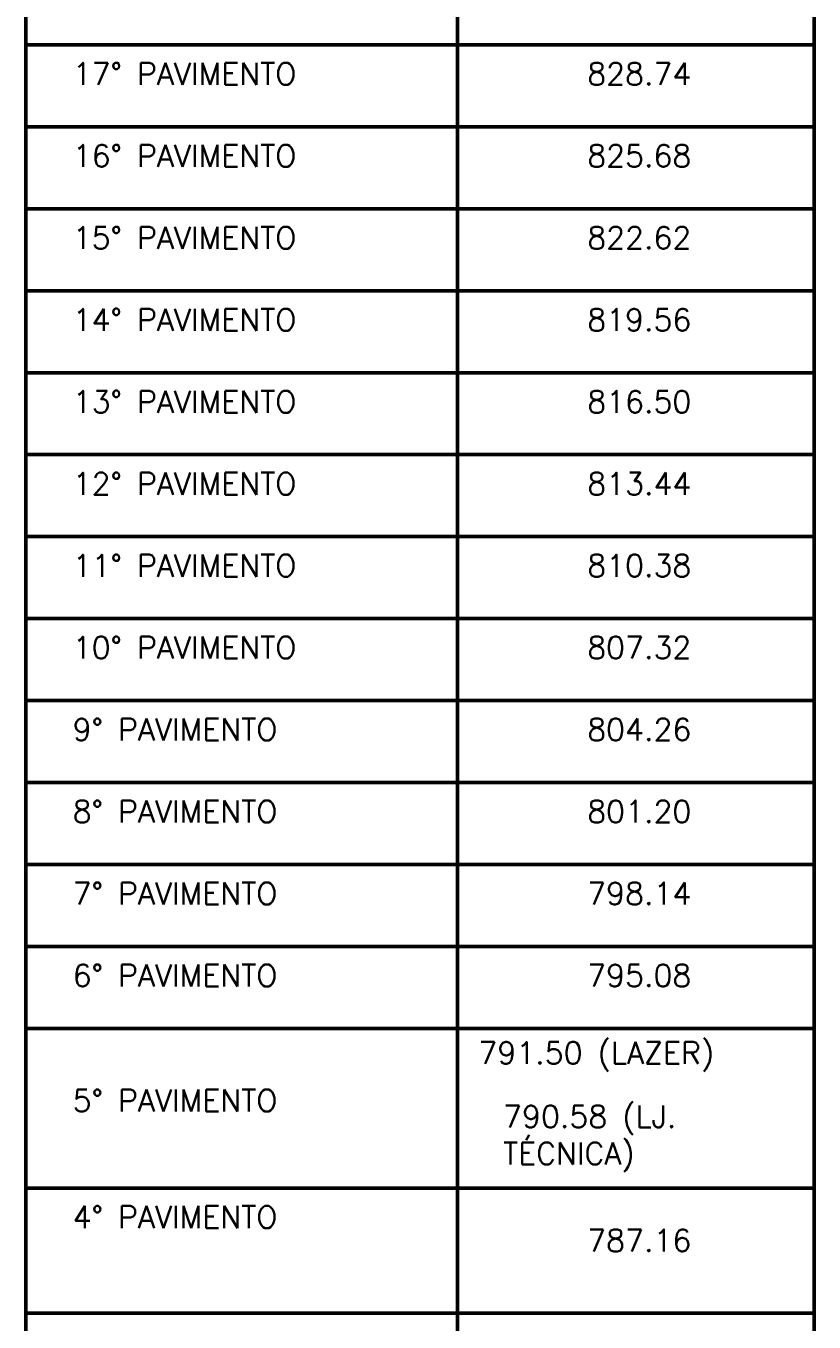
# Model space of a CAD drawing. Header units: millimetres. Extents: x -2368 to 4502, y -2283 to 2217.
# Drawn here: x 3241.4 to 3526.7, y -1806.6 to -1337.1 of the extents above; entities that cross this region are included whole.
import ezdxf

# ---------------------------------------------------------------- set-up
doc = ezdxf.new("R2010")
doc.units = ezdxf.units.MM
doc.header["$LTSCALE"] = 50
doc.layers.add('ARQ-DET', color=1, linetype='Continuous', lineweight=9)
doc.layers.add('F-AUX', color=2, linetype='Continuous')
doc.styles.add('ROMANS', font='romans.shx')

# ---------------------------------------------------------------- blocks, each defined once
blk = doc.blocks.new('A$C037E4E7A')
at = {"layer": 'ARQ-DET', "lineweight": 50}
for p, q in [((285.3, 1086.05), (285.3, 0)), ((156.25, 1044.28), (156.25, 0)), ((0, 839.06), (285.3, 839.06)), ((0, 809.38), (285.3, 809.38)), ((0, 779.69), (285.3, 779.69)), ((0, 750), (285.3, 750)), ((0, 720.31), (285.3, 720.31)), ((0, 690.63), (285.3, 690.63)), ((0, 660.94), (285.3, 660.94)), ((0, 631.25), (285.3, 631.25)), ((0, 601.56), (285.3, 601.56)), ((0, 571.88), (285.3, 571.88)), ((0, 542.19), (285.3, 542.19)), ((0, 512.5), (285.3, 512.5)), ((0, 482.81), (285.3, 482.81)), ((0, 425), (285.3, 425)), ((0, 379.69), (285.3, 379.69))]:
    blk.add_line(p, q, dxfattribs=at)
blk.add_lwpolyline([(285.3, 0), (0, 0), (0, 1086.05), (285.3, 1086.05)], dxfattribs=at)
at = {"layer": 'F-AUX', "char_height": 8, "attachment_point": 1, "style": 'ROMANS'}
for s, insert, width in [('17° PAVIMENTO', (16.92, 832.55), 110.6329), ('828.74', (203.18, 832.55), 44.0928), ('16° PAVIMENTO', (16.92, 802.86), 110.6329), ('825.68', (203.18, 802.86), 44.0928), ('15° PAVIMENTO', (16.92, 773.18), 110.6329), ('822.62', (203.18, 773.18), 44.0928), ('14° PAVIMENTO', (16.92, 743.49), 110.6329), ('819.56', (203.18, 743.49), 44.0928), ('13° PAVIMENTO', (16.92, 713.8), 110.6329), ('816.50', (203.18, 713.8), 44.0928), ('12° PAVIMENTO', (16.92, 684.11), 110.6329), ('813.44', (203.18, 684.11), 44.0928), ('11° PAVIMENTO', (16.92, 654.43), 110.6329), ('810.38', (203.18, 654.43), 44.0928), ('10° PAVIMENTO', (16.92, 624.74), 110.6329), ('807.32', (203.18, 624.74), 44.0928), ('9° PAVIMENTO', (16.92, 595.05), 102.616), ('804.26', (203.18, 595.05), 44.0928), ('8° PAVIMENTO', (16.92, 565.36), 102.616), ('801.20', (203.18, 565.36), 44.0928), ('7° PAVIMENTO', (16.92, 535.68), 102.616), ('798.14', (203.18, 535.68), 44.0928), ('6° PAVIMENTO', (16.92, 505.99), 102.616), ('795.08', (203.18, 505.99), 44.0928), ('791.50 (LAZER)', (163.78, 477.92), 196.1671), ('5° PAVIMENTO', (16.92, 460.68), 102.616), ('790.58 (LJ. TÉCNICA)', (172.72, 454.87), 92.1853), ('4° PAVIMENTO', (16.92, 418.49), 102.616), ('787.16', (203.18, 410.02), 44.0928)]:
    blk.add_mtext(s, dxfattribs=dict(at, insert=insert, width=width))

msp = doc.modelspace()

# ---------------------------------------------------------------- block references
msp.add_blockref('A$C037E4E7A', (3241.419, -2182.993))

doc.saveas('drawing.dxf')
